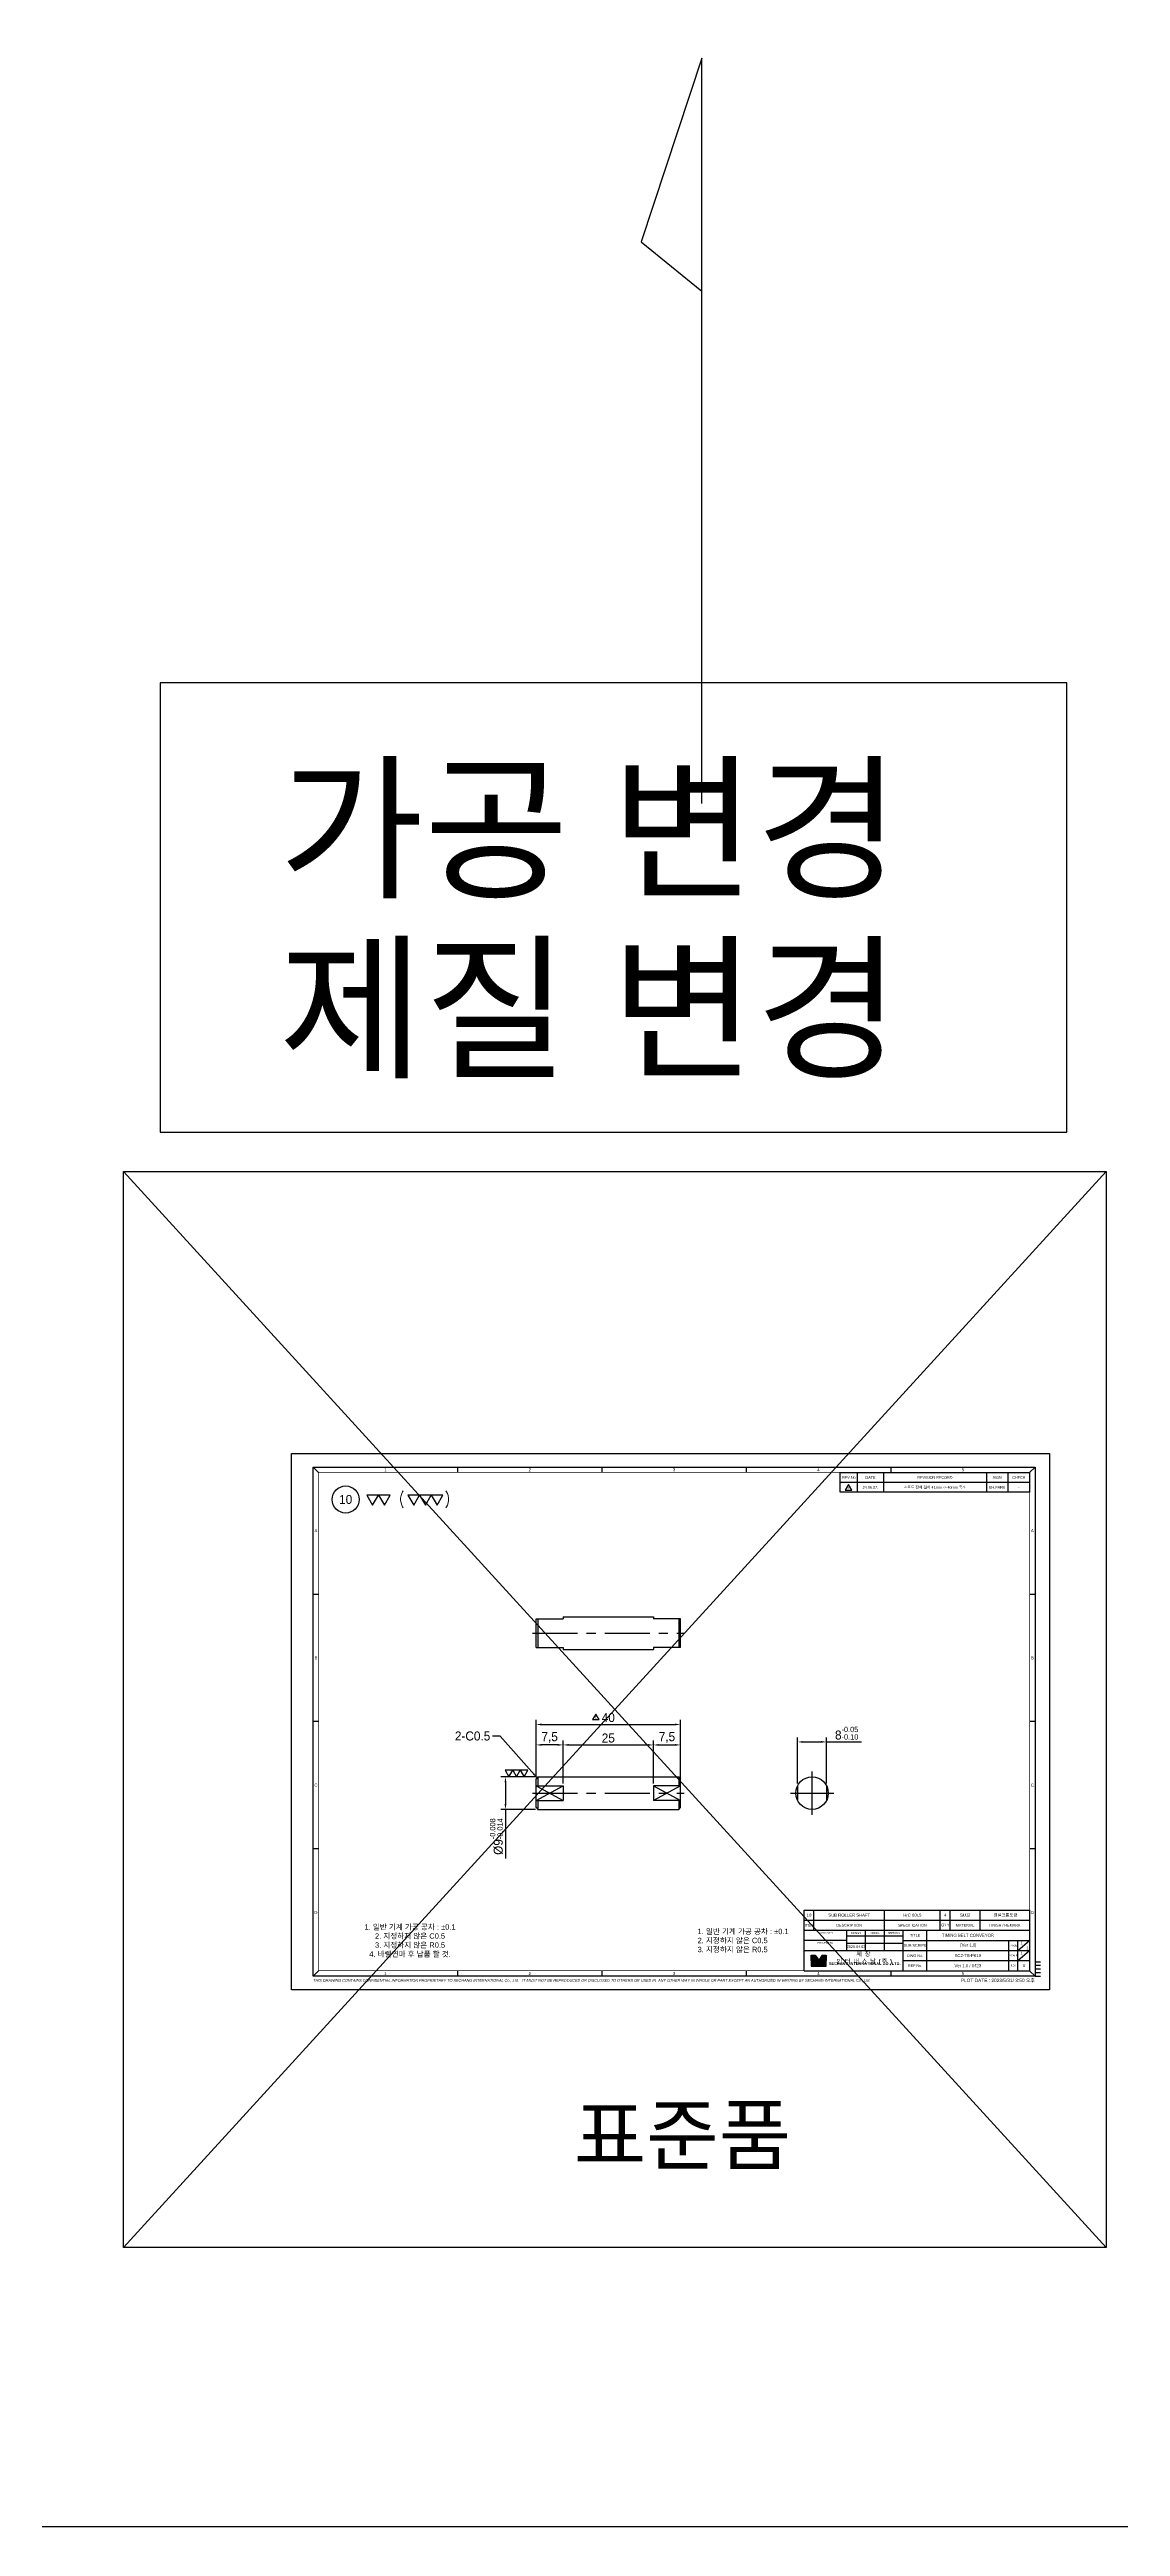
# Model space of a CAD drawing. Header units: inches. Extents: x 0 to 23821, y 0 to 11279.
# Drawn here: x 21077 to 21374, y 1770 to 2456 of the extents above; entities that cross this region are included whole.
import ezdxf
from ezdxf.enums import TextEntityAlignment as Align

# ---------------------------------------------------------------- set-up
doc = ezdxf.new("R2010")
doc.units = ezdxf.units.IN
doc.header["$LTSCALE"] = 10
doc.header["$MEASUREMENT"] = 0
for name, pattern in [('CENTER', [2, 1.25, -0.25, 0.25, -0.25]), ('HIDDEN', [0.375, 0.25, -0.125]), ('PHANTOM', [2.5, 1.25, -0.25, 0.25, -0.25, 0.25, -0.25])]:
    doc.linetypes.add(name, pattern=pattern)
doc.layers.get('Defpoints').update_dxf_attribs({"color": 8})
for name, color, linetype in [('11', 1, 'CENTER'), ('22', 2, 'HIDDEN'), ('66', 6, 'PHANTOM'), ('CENTER LINE', 1, 'CENTER'), ('D', 3, 'Continuous'), ('T', 3, 'Continuous')]:
    doc.layers.add(name, color=color, linetype=linetype)
doc.styles.add('ROMANS', font='romans.shx', dxfattribs={"width": 0.9, "bigfont": 'whgtxt.shx'})
doc.styles.add('SCI', font='')
doc.styles.get('SCI').set_extended_font_data('Gulim')
doc.dimstyles.new('SCH', dxfattribs={"dimtxt": 2.5, "dimasz": 2, "dimexe": 1.25, "dimexo": 0.625, "dimtad": 1, "dimdec": 8, "dimtxsty": 'SCI', "dimcen": 2.5, "dimclrd": 4, "dimclre": 4, "dimclrt": 7, "dimadec": 8, "dimazin": 2, "dimtfac": 1, "dimtdec": 8, "dimtmove": 0, "dimatfit": 3, "dimfxl": 1, "dimarcsym": 0})

# ---------------------------------------------------------------- blocks, each defined once
blk = doc.blocks.new('A$C5b8731fd')
for p, q in [((0, 0), (-2.3, -3.9)), ((2.3, -3.9), (0, 0)), ((-2.3, -3.9), (2.3, -3.9))]:
    blk.add_line(p, q)
blk = doc.blocks.new('*U638')
at = {"color": 2}
for points in [[(0, 0), (1.5, 2.6), (-1.5, 2.6)], [(3, 0), (4.5, 2.6), (1.5, 2.6)], [(10.49, 0), (11.99, 2.6), (8.99, 2.6)], [(13.49, 0), (14.99, 2.6), (11.99, 2.6)], [(16.49, 0), (17.99, 2.6), (14.99, 2.6)]]:
    blk.add_lwpolyline(points, close=True, dxfattribs=at)
at = {"color": 2, "style": 'ROMANS', "width": 0.8}
for s, p in [('(', (7.45, 1.73)), (')', (19.11, 1.73))]:
    blk.add_text(s, height=2.84, dxfattribs=at).set_placement(p, align=Align.MIDDLE_CENTER)
blk = doc.blocks.new('SECHANG TITLE')
h = blk.add_hatch(color=162)
h.dxf.hatch_style = 1
h.paths.add_polyline_path([(6.1, -25.1), (4.2, -25.1), (4.2, -27.9), (7.9, -27.9)])
h.paths.add_polyline_path([(12.1, -25.1), (10.2, -25.1), (8.3, -27.9), (12.1, -27.9)])
h.paths.add_polyline_path([(12.1, -28.1), (4.2, -28.1), (4.2, -30.9), (12.1, -30.9)])
at = {"color": 3}
for p, q in [((125, 0), (125, -33.6)), ((0, -5.6), (125, -5.6)), ((0, -33.6), (0, -5.6)), ((0, -11.2), (125, -11.2)), ((5.5, -11.2), (5.5, -5.6)), ((23.5, -11.2), (23.5, -22.4)), ((34, -22.4), (34, -11.2)), ((44.5, -22.4), (44.5, -5.6)), ((55, -33.6), (55, -11.2)), ((68, -33.6), (68, -11.2)), ((75.5, -11.2), (75.5, -5.6)), ((81, -11.2), (81, -5.6)), ((97.5, -11.2), (97.5, -5.6)), ((23.5, -16.8), (0, -16.8)), ((0, -22.4), (125, -22.4)), ((23.5, -14.2), (55, -14.2)), ((23.5, -18.3), (55, -18.3)), ((55, -16.8), (125, -16.8)), ((113.5, -33.6), (113.5, -16.8)), ((118.5, -22.4), (125, -16.8)), ((118.5, -33.6), (118.5, -16.8)), ((118.5, -28), (125, -22.4)), ((0, -33.6), (125, -33.6)), ((55, -28), (125, -28))]:
    blk.add_line(p, q, dxfattribs=at)
for p, q in [((4, -28), (4, -24.9)), ((4, -24.9), (6.2, -24.9)), ((4.2, -27.9), (4.2, -25.1)), ((4.2, -25.1), (6.1, -25.1)), ((6.1, -25.1), (7.9, -27.9)), ((6.2, -24.9), (8.1, -27.8)), ((10.1, -24.9), (8.1, -27.8)), ((10.2, -25.1), (8.3, -27.9)), ((10.1, -24.9), (12.3, -24.9)), ((10.2, -25.1), (12.1, -25.1)), ((12.1, -25.1), (12.1, -27.9)), ((12.3, -24.9), (12.3, -28)), ((4, -28), (4, -31.1)), ((4, -31.1), (12.3, -31.1)), ((7.9, -27.9), (4.2, -27.9)), ((12.1, -28.1), (4.2, -28.1)), ((4.2, -28.1), (4.2, -30.9)), ((4.2, -30.9), (12.1, -30.9)), ((12.1, -27.9), (8.3, -27.9)), ((12.1, -30.9), (12.1, -28.1)), ((12.3, -31.1), (12.3, -28))]:
    blk.add_line(p, q)
at = {"attachment_point": 5, "style": 'SCI'}
for s, insert, char_height, width in [('ITEM', (2.8, -8.4), 1.5, 5.5), (' CUSTOMER', (11.8, -12.6), 1, 23.5), ('DESCRIPTION', (25, -8.4), 1.5, 39), ('DESIGN', (28.8, -12.7), 1, 10.5), ('CHECK', (39.3, -12.7), 1, 10.5), ('APPROVE', (49.8, -12.7), 1, 10.5), ('SPECIFICATION', (60, -8.4), 1.5, 31), ('TITLE', (61.5, -14), 1.5, 13), ("Q'TY", (78.3, -8.4), 1.5, 5.5), ('MATERIAL', (89.2, -8.4), 1.5, 16.5), ('FINISH / REMARK', (111.2, -8.4), 1.5, 27.5), (' PROJECT No.', (11.8, -18.2), 1, 23.5), ('{\\fGulim|b1|i0|c129|p50;\\T1.45;세창 인터내쇼날(주)}', (33.6, -26.7), 2.5, 38.733), ('SUB SCRIPE', (61.5, -19.6), 1.5, 13), ('DWG No.', (61.5, -25.2), 1.5, 13), ('SCALE', (116, -25.2), 1, 5), (' PAGE', (116, -19.6), 1, 5), ('{\\fGulim|b1|i0|c129|p50;\\T1.05;SECHANG INTERNATIONAL CO., LTD.}', (33.6, -29.8), 1.5, 38.733), ('REF No.', (61.5, -30.8), 1.5, 13), ('REV', (116, -30.8), 1, 5)]:
    blk.add_mtext(s, dxfattribs=dict(at, insert=insert, char_height=char_height, width=width))
blk = doc.blocks.new('SECHANG REV')
at = {"color": 7}
blk.add_line((-52.5, 0), (-52.5, 5.5), dxfattribs=at)
blk.add_line((52.5, 0), (-52.5, 0))
at = {"color": 3}
for p, q in [((-43, 5.5), (-43, 0)), ((-28.5, 5.5), (-28.5, 0)), ((28.5, 5.5), (28.5, 0)), ((40.5, 5.5), (40.5, 0)), ((52.5, 5.5), (52.5, 0))]:
    blk.add_line(p, q, dxfattribs=at)
blk = doc.blocks.new('SECHANG A3')
at = {"color": 2}
for p, q in [((-198, 289.5), (-195, 286.5)), ((-118, 289.5), (-118, 286.5)), ((-38, 289.5), (-38, 286.5)), ((42, 289.5), (42, 286.5)), ((122, 289.5), (122, 286.5)), ((202, 289.5), (199, 286.5)), ((-195, 10.5), (-198, 7.5)), ((-118, 10.5), (-118, 7.5)), ((-38, 10.5), (-38, 7.5)), ((42, 10.5), (42, 7.5)), ((122, 10.5), (122, 7.5)), ((199, 10.5), (202, 7.5))]:
    blk.add_line(p, q, dxfattribs=at)
at = {"color": 3}
blk.add_line((94, 286.5), (199, 286.5), dxfattribs=at)
for p, q in [((-198, 219), (-195, 219)), ((199, 219), (202, 219)), ((-195, 148.5), (-198, 148.5)), ((202, 148.5), (199, 148.5)), ((-195, 78), (-198, 78)), ((202, 78), (199, 78)), ((202, 15.5), (205, 15.5))]:
    blk.add_line(p, q)
at = {"color": 1}
blk.add_lwpolyline([(-210, 297), (210, 297), (210, 0), (-210, 0)], close=True, dxfattribs=at)
at = {"color": 2}
blk.add_lwpolyline([(-198, 289.5), (202, 289.5), (202, 7.5), (-198, 7.5)], close=True, dxfattribs=at)
at = {"const_width": 0.4}
blk.add_lwpolyline([(-195, 286.5), (199, 286.5), (199, 10.5), (-195, 10.5)], close=True, dxfattribs=at)
at = {"layer": '11', "ltscale": 5}
blk.add_line((202, 11.5), (205, 11.5), dxfattribs=at)
at = {"layer": '22', "ltscale": 5}
blk.add_line((202, 13.5), (205, 13.5), dxfattribs=at)
at = {"layer": '66', "ltscale": 3}
blk.add_line((202, 9.5), (205, 9.5), dxfattribs=at)
at = {"layer": 'T'}
blk.add_line((202, 7.5), (205, 7.5), dxfattribs=at)
for name, p in [('SECHANG REV', (146.5, 281)), ('SECHANG TITLE', (74, 44.1))]:
    blk.add_blockref(name, p)
at = {"linetype": 'Continuous', "style": 'SCI'}
blk.add_text('PLOT DATE : 2023/5/31/ 3:50 오후', height=1.92, dxfattribs=at).set_placement((201.9, 4.2), align=Align.RIGHT)
at = {"color": 2, "style": 'SCI'}
for s, insert, char_height, width, attachment_point in [('1', (-158, 288), 1.7, 80, 5), ('2', (-78, 288), 1.7, 80, 5), ('3', (2, 288), 1.7, 80, 5), ('4', (82, 288), 1.7, 80, 5), ('5', (162, 288), 1.7, 80, 5), ('A', (-196.5, 254.3), 1.7, 3, 5), ('A', (200.5, 254.3), 1.7, 3, 5), ('B', (-196.5, 183.8), 1.7, 3, 5), ('B', (200.5, 183.8), 1.7, 3, 5), ('C', (-196.5, 113.3), 1.7, 3, 5), ('C', (200.5, 113.3), 1.7, 3, 5), ('D', (-196.5, 42.8), 1.7, 3, 5), ('D', (200.5, 42.8), 1.7, 3, 5), ('1. 일반 기계 가공 공차 : ±0.1\\P2. 지정하지 않은 C0.5\\P3. 지정하지 않은 R0.5', (15, 27.1), 3, 83.582, 4), ('TIMING BELT CONVEYOR', (164.8, 30.1), 1.7, 45.5, 5), ('2025.04.03', (102.8, 23.8), 1.5, 10.5, 5), ('\\pi1.42726;1', (195.8, 23.1), 1.5, 3.25, 4), ('1', (-158, 9), 1.7, 80, 5), ('2', (-78, 9), 1.7, 80, 5), ('3', (2, 9), 1.7, 80, 5), ('4', (82, 9), 1.7, 80, 5), ('5', (162, 9), 1.7, 80, 5)]:
    blk.add_mtext(s, dxfattribs=dict(at, insert=insert, char_height=char_height, width=width, attachment_point=attachment_point))
at = {"char_height": 1.5, "attachment_point": 5, "style": 'SCI'}
for s, insert, width in [('REV.No', (98.8, 283.7), 9.5), ('DATE', (110.8, 283.7), 14.5), ('REVISION RECORD', (146.5, 283.7), 57), ('SIGN', (181, 283.7), 12), ('CHECK', (193, 283.7), 12)]:
    blk.add_mtext(s, dxfattribs=dict(at, insert=insert, width=width))
at = {"color": 3, "insert": (-198, 5), "char_height": 1.5, "width": 400.024, "attachment_point": 4, "style": 'SCI'}
blk.add_mtext('{\\fArial|b0|i1|c0|p34;THIS DRAWING CONTAINS CONFIDENTIAL INFORMATION PROPRIETARY TO SECHANG INTERNATIONAL Co., Ltd.   IT MUST NOT BE REPRODUCED OR DISCLOSED TO OTHERS OR USED IN  ANY OTHER WAY IN WHOLE OR PART EXCEPT AN AUTHORIZED IN WRITING BY SECHANG INTERNATIONAL Co., Ltd.  }', dxfattribs=at)
blk = doc.blocks.new('A$C22515e4a')
at = {"color": 3}
for p, q in [((0, 0), (125, 0)), ((0, -5.6), (0, 0)), ((5.5, -5.6), (5.5, 0)), ((44.5, -5.6), (44.5, 0)), ((75.5, -5.6), (75.5, 0)), ((81, -5.6), (81, 0)), ((97.5, -5.6), (97.5, 0)), ((125, 0), (125, -5.6))]:
    blk.add_line(p, q, dxfattribs=at)
blk = doc.blocks.new('V1A$C2b8d7975')
for p, q in [((-19.5, 4.5), (-20, 4)), ((-20, -4), (-20, 4)), ((-20, 2.06), (-12.5, 2.06)), ((-20, -2.06), (-12.5, 2.06)), ((-20, 2.06), (-12.5, -2.06)), ((-19.5, 4.5), (-19.5, 2.06)), ((-19.5, 4.5), (19.5, 4.5)), ((-12.5, 2.06), (-12.5, -2.06)), ((20, 2.06), (12.5, 2.06)), ((12.5, 2.06), (20, -2.06)), ((20, 2.06), (12.5, -2.06)), ((12.5, 2.06), (12.5, -2.06)), ((19.5, 4.5), (20, 4)), ((19.5, 4.5), (19.5, 2.06)), ((20, -4), (20, 4)), ((-20, -2.06), (-12.5, -2.06)), ((-20, -4), (-19.5, -4.5)), ((-19.5, -2.06), (-19.5, -4.5)), ((-19.5, -4.5), (19.5, -4.5)), ((20, -2.06), (12.5, -2.06)), ((19.5, -2.06), (19.5, -4.5)), ((19.5, -4.5), (20, -4))]:
    blk.add_line(p, q)
at = {"layer": 'CENTER LINE'}
blk.add_line((-21, 0), (21, 0), dxfattribs=at)
blk = doc.blocks.new('V1A$C18ab509b')
for p, q in [((-20, -4), (-20, 4)), ((-20, 4), (-12.5, 4)), ((-19.5, 4), (-19.5, -4)), ((-12.5, 4.5), (-12.5, 4)), ((-12.5, 4.5), (12.5, 4.5)), ((12.5, 4.5), (12.5, 4)), ((20, 4), (12.5, 4)), ((19.5, 4), (19.5, -4)), ((20, -4), (20, 4)), ((20, -4), (20, 4)), ((-20, -4), (-12.5, -4)), ((-12.5, -4), (-12.5, -4.5)), ((-12.5, -4.5), (12.5, -4.5)), ((20, -4), (12.5, -4)), ((12.5, -4), (12.5, -4.5))]:
    blk.add_line(p, q)
at = {"layer": 'CENTER LINE'}
blk.add_line((-21, 0), (21, 0), dxfattribs=at)
blk = doc.blocks.new('*D641')
at = {"color": 4, "lineweight": -2, "transparency": 16777216}
for p, q in [((21284.22, 1976.24), (21284.22, 1988.98)), ((21285.72, 1987.73), (21290.72, 1987.73)), ((21292.22, 1976.24), (21292.22, 1988.98)), ((21292.22, 1987.73), (21301.89, 1987.73))]:
    blk.add_line(p, q, dxfattribs=at)
at = {"color": 4, "transparency": 16777216}
for points in [[(21285.72, 1987.98), (21285.72, 1987.48), (21284.22, 1987.73)], [(21290.72, 1987.98), (21290.72, 1987.48), (21292.22, 1987.73)]]:
    blk.add_solid(points, dxfattribs=at)
at = {"layer": 'Defpoints', "color": 0, "transparency": 16777216}
for p in [(21292.22, 1987.73), (21284.22, 1975.61), (21292.22, 1975.61)]:
    blk.add_point(p, dxfattribs=at)
at = {"color": 7, "transparency": 16777216, "insert": (21297.8, 1990.14), "char_height": 2.5, "attachment_point": 5, "style": 'SCI'}
blk.add_mtext('8{\\H0.59x;\\S-0.05^ -0.10;}', dxfattribs=at)
blk = doc.blocks.new('*D777')
at = {"color": 4, "lineweight": -2, "transparency": 16777216}
for p, q in [((21219.26, 1976.24), (21219.26, 1988.15)), ((21220.76, 1986.9), (21242.76, 1986.9)), ((21244.26, 1976.24), (21244.26, 1988.15))]:
    blk.add_line(p, q, dxfattribs=at)
at = {"color": 4, "transparency": 16777216}
for points in [[(21220.76, 1987.15), (21220.76, 1986.65), (21219.26, 1986.9)], [(21242.76, 1987.15), (21242.76, 1986.65), (21244.26, 1986.9)]]:
    blk.add_solid(points, dxfattribs=at)
at = {"layer": 'Defpoints', "color": 0, "transparency": 16777216}
for p in [(21244.26, 1986.9), (21219.26, 1975.61), (21244.26, 1975.61)]:
    blk.add_point(p, dxfattribs=at)
at = {"color": 7, "transparency": 16777216, "insert": (21231.76, 1988.8), "char_height": 2.5, "attachment_point": 5, "style": 'SCI'}
blk.add_mtext('25', dxfattribs=at)
blk = doc.blocks.new('*D778')
at = {"color": 4, "lineweight": -2, "transparency": 16777216}
for p, q in [((21211.76, 1978.18), (21211.76, 1993.81)), ((21213.26, 1992.56), (21250.26, 1992.56)), ((21251.76, 1978.18), (21251.76, 1993.81))]:
    blk.add_line(p, q, dxfattribs=at)
at = {"color": 4, "transparency": 16777216}
for points in [[(21213.26, 1992.81), (21213.26, 1992.31), (21211.76, 1992.56)], [(21250.26, 1992.81), (21250.26, 1992.31), (21251.76, 1992.56)]]:
    blk.add_solid(points, dxfattribs=at)
at = {"layer": 'Defpoints', "color": 0, "transparency": 16777216}
for p in [(21251.76, 1992.56), (21211.76, 1977.55), (21251.76, 1977.55)]:
    blk.add_point(p, dxfattribs=at)
at = {"color": 7, "transparency": 16777216, "insert": (21231.76, 1994.47), "char_height": 2.5, "attachment_point": 5, "style": 'SCI'}
blk.add_mtext('40', dxfattribs=at)
blk = doc.blocks.new('*D642')
at = {"color": 4, "lineweight": -2, "transparency": 16777216}
for p, q in [((21211.76, 1978.18), (21211.76, 1988.15)), ((21217.76, 1986.9), (21213.26, 1986.9)), ((21219.26, 1976.24), (21219.26, 1988.15))]:
    blk.add_line(p, q, dxfattribs=at)
at = {"color": 4, "transparency": 16777216}
for points in [[(21213.26, 1987.15), (21213.26, 1986.65), (21211.76, 1986.9)], [(21217.76, 1987.15), (21217.76, 1986.65), (21219.26, 1986.9)]]:
    blk.add_solid(points, dxfattribs=at)
at = {"layer": 'Defpoints', "color": 0, "transparency": 16777216}
for p in [(21211.76, 1986.9), (21211.76, 1977.55), (21219.26, 1975.61)]:
    blk.add_point(p, dxfattribs=at)
at = {"color": 7, "transparency": 16777216, "insert": (21215.51, 1988.96), "char_height": 2.5, "attachment_point": 5, "style": 'SCI'}
blk.add_mtext('7,5', dxfattribs=at)
blk = doc.blocks.new('*D779')
at = {"color": 4, "lineweight": -2, "transparency": 16777216}
for p, q in [((21244.26, 1976.24), (21244.26, 1988.15)), ((21245.76, 1986.9), (21250.26, 1986.9)), ((21251.76, 1976.24), (21251.76, 1988.15))]:
    blk.add_line(p, q, dxfattribs=at)
at = {"color": 4, "transparency": 16777216}
for points in [[(21245.76, 1987.15), (21245.76, 1986.65), (21244.26, 1986.9)], [(21250.26, 1987.15), (21250.26, 1986.65), (21251.76, 1986.9)]]:
    blk.add_solid(points, dxfattribs=at)
at = {"layer": 'Defpoints', "color": 0, "transparency": 16777216}
for p in [(21251.76, 1986.9), (21244.26, 1975.61), (21251.76, 1975.61)]:
    blk.add_point(p, dxfattribs=at)
at = {"color": 7, "transparency": 16777216, "insert": (21248.01, 1988.96), "char_height": 2.5, "attachment_point": 5, "style": 'SCI'}
blk.add_mtext('7,5', dxfattribs=at)
blk = doc.blocks.new('*D780')
at = {"color": 4, "lineweight": -2, "transparency": 16777216}
for p, q in [((21211.63, 1978.05), (21202.02, 1978.05)), ((21203.27, 1976.55), (21203.27, 1970.55)), ((21211.63, 1969.05), (21202.02, 1969.05)), ((21203.27, 1969.05), (21203.27, 1955.47))]:
    blk.add_line(p, q, dxfattribs=at)
at = {"color": 4, "transparency": 16777216}
for points in [[(21203.02, 1976.55), (21203.52, 1976.55), (21203.27, 1978.05)], [(21203.02, 1970.55), (21203.52, 1970.55), (21203.27, 1969.05)]]:
    blk.add_solid(points, dxfattribs=at)
at = {"layer": 'Defpoints', "color": 0, "transparency": 16777216}
for p in [(21212.26, 1978.05), (21203.27, 1969.05), (21212.26, 1969.05)]:
    blk.add_point(p, dxfattribs=at)
at = {"color": 7, "transparency": 16777216, "insert": (21200.79, 1961.51), "char_height": 2.5, "attachment_point": 5, "rotation": 90, "style": 'SCI'}
blk.add_mtext('%%c9{\\H0.59x;\\S-0.008^ -0.014;}', dxfattribs=at)
blk = doc.blocks.new('*U637')
at = {"color": 2}
for points in [[(0, 0), (1.5, 2.6), (-1.5, 2.6)], [(3, 0), (4.5, 2.6), (1.5, 2.6)], [(6, 0), (7.5, 2.6), (4.5, 2.6)]]:
    blk.add_lwpolyline(points, close=True, dxfattribs=at)
blk = doc.blocks.new('A$Cc677e65d')
for p, q in [((-4, 2.06), (-4, -2.06)), ((4, 2.06), (4, -2.06))]:
    blk.add_line(p, q)
blk.add_circle((0, 0), 4.5)
at = {"layer": 'CENTER LINE'}
for p, q in [((-6, 0), (6, 0)), ((0, -6), (0, 6))]:
    blk.add_line(p, q, dxfattribs=at)

msp = doc.modelspace()

# ---------------------------------------------------------------- linework, layer by layer
msp.add_lwpolyline([(16750, 1770.46366694), (23820.81798648, 1770.46366694), (23820.81798648, 2874.08069523), (16750, 2874.08069523)], close=True)
msp.add_circle((21159, 2054.86632666), 3.75)
at = {"layer": 'D'}
for p, q in [((21257.66130262, 2454.04758195), (21240.83180512, 2403.20797069)), ((21257.66130262, 2247.63673007), (21257.66130262, 2454.04758195)), ((21240.83180512, 2403.20797069), (21257.66130262, 2389.51718774)), ((21097.46381695, 2145.71025841), (21369.68268823, 1847.70465967)), ((21097.46381695, 1847.70465967), (21369.68268823, 2145.71025841))]:
    msp.add_line(p, q, dxfattribs=at)
for points in [[(21107.59947642, 2281.07095616), (21107.59947642, 2156.62304995), (21358.76076881, 2156.62304995), (21358.76076881, 2281.07095616)], [(21097.46381695, 2145.71025841), (21369.68268823, 2145.71025841), (21369.68268823, 1847.70465967), (21097.46381695, 1847.70465967)]]:
    msp.add_lwpolyline(points, close=True, dxfattribs=at)

# ---------------------------------------------------------------- block references
for name, p, xscale, yscale, zscale in [('SECHANG A3', (21249, 1919.11632666), 0.5, 0.5, 0.5), ('SECHANG REV', (21322.25, 2056.86632666), 0.5, 0.5, 0.5), ('A$C5b8731fd', (21298.30451915, 2059.03272671), 0.3999999999999999, 0.3999999999999999, 0.3999999999999999), ('*U638', (21166.47109874, 2053.27735565), 1.083333333333445, 1.083333333333445, 1.083333333333445), ('A$C5b8731fd', (21228.31719028, 1995.46319979), 0.3999999999999999, 0.3999999999999999, 0.3999999999999999), ('*U637', (21204.20558879, 1978.05101115), 0.706229957121827, 0.706229957121827, 0.706229957121827), ('A$C22515e4a', (21286, 1941.16632666), 0.5, 0.5, 0.5)]:
    msp.add_blockref(name, p, dxfattribs=dict(xscale=xscale, yscale=yscale, zscale=zscale))
for name, p in [('V1A$C18ab509b', (21231.75987304, 2017.86327851)), ('V1A$C2b8d7975', (21231.75987304, 1973.55101115)), ('A$Cc677e65d', (21288.2154101, 1973.55101115))]:
    msp.add_blockref(name, p)

# ---------------------------------------------------------------- texts
at = {"attachment_point": 5, "style": 'SCI'}
for s, insert, char_height, width in [('{\\fGulim|b0|i0|c129|p50;1}', (21298.30451915, 2058.05761202), 0.6, 1.8015447416), ('24.06.07.', (21304.375, 2058.21632666), 0.75, 7.25), ('샤프트 전체 길이 41mm -> 40mm 축소', (21322.25, 2058.21632666), 0.75, 28.5), ('EH.PARK', (21339.5, 2058.21632666), 0.75, 6), ('-', (21345.5, 2058.21632666), 0.75, 6), ('{\\fGulim|b0|i0|c129|p50;1}', (21228.31719028, 1994.4880851), 0.6, 1.8015447416)]:
    msp.add_mtext(s, dxfattribs=dict(at, insert=insert, char_height=char_height, width=width))
at = {"color": 2, "style": 'SCI'}
for s, insert, char_height, width, attachment_point in [('10', (21159, 2054.86632666), 2.5, 7.5, 5), ('1. 일반 기계 가공 공차 : ±0.1\\P2. 지정하지 않은 C0.5\\P3. 지정하지 않은 R0.5\\P4. 바렐연마 후 납품 할 것.', (21176.83303359, 1932.65192822), 1.5, 41.7909183144, 5), ('10', (21287.375, 1939.76632666), 0.85, 2.75, 5), ('SUB ROLLER SHAFT', (21298.5, 1939.76632666), 0.85, 19.5, 5), ('HrC 60±5', (21316, 1939.76632666), 0.85, 15.5, 5), ('4', (21325.125, 1939.76632666), 0.85, 2.75, 5), ('SUJ2', (21330.625, 1939.76632666), 0.85, 8.25, 5), (' 경질크롬도금', (21341.625, 1939.76632666), 0.85, 13.75, 5), ('SC2-TB-P010', (21331.375, 1928.56632666), 0.85, 22.75, 5), (' [Ver 1.0]', (21331.375, 1931.36632666), 0.85, 22.75, 5), ('\\pi0.71363;1', (21345.25, 1932.06632666), 0.75, 1.625, 4), ('\\pi0.71363;1', (21345.25, 1929.26632666), 0.75, 1.625, 4), ('Ver 1.0 / 0423', (21331.375, 1925.76632666), 0.85, 22.75, 5), ('\\pi1.39431;0', (21345.25, 1925.76632666), 0.75, 3.25, 4), ('\\pi16.65776;표준품', (21205.51078711, 1886.85941475), 16, 94.7802370477, 1)]:
    msp.add_mtext(s, dxfattribs=dict(at, insert=insert, char_height=char_height, width=width, attachment_point=attachment_point))
at = {"color": 7, "insert": (21199.06277839, 1988.09801917), "char_height": 2.5, "attachment_point": 9, "style": 'SCI'}
msp.add_mtext('2-C0.5', dxfattribs=at)
at = {"layer": 'D', "style": 'SCI'}
for s, p in [('가공 변경', (21140.50369119, 2224.71206804)), ('제질 변경', (21140.50369119, 2174.88137219))]:
    msp.add_text(s, height=32, dxfattribs=at).set_placement(p)

# ---------------------------------------------------------------- dimensions: what is measured, and where the dimension line sits
for base, p1, p2, picture, middle in [((21251.7598730413, 1992.5570369983), (21211.7598730413, 1977.5510111511), (21251.7598730413, 1977.5510111511), '*D778', (21231.7598730413, 1994.4653259463)), ((21211.7598730413, 1986.8979461664), (21219.2598730413, 1975.6125639639), (21211.7598730413, 1977.5510111511), '*D642', (21215.5098730413, 1988.9576998282)), ((21244.2598730412, 1986.8979461664), (21219.2598730413, 1975.6125639639), (21244.2598730412, 1975.6125639639), '*D777', (21231.7598730413, 1988.8045706671)), ((21251.7598730413, 1986.8979461664), (21244.2598730412, 1975.6125639639), (21251.7598730413, 1975.6125639639), '*D779', (21248.0098730413, 1988.9576998282))]:
    dim = msp.add_linear_dim(base=base, p1=p1, p2=p2, dimstyle='SCH', override={"dimasz": 1.5})
    dim.commit()
    dim.dimension.update_dxf_attribs({"geometry": picture, "text_midpoint": middle})
dim = msp.add_linear_dim(base=(21292.2154101009, 1987.7283158191), p1=(21284.2154101009, 1975.6125639639), p2=(21292.2154101009, 1975.6125639639), text='<>{\\H0.59x;\\S-0.05^ -0.10;}', dimstyle='SCH', override={"dimasz": 1.5})
dim.commit()
dim.dimension.update_dxf_attribs({"geometry": '*D641', "text_midpoint": (21297.8018282101, 1990.1433901644)})
dim = msp.add_linear_dim(base=(21203.2678713828, 1969.0510111511), p1=(21212.2556859398, 1978.0510111511), p2=(21212.2598730413, 1969.0510111511), angle=90, text='%%c<>{\\H0.59x;\\S-0.008^ -0.014;}', dimstyle='SCH', override={"dimasz": 1.5})
dim.commit()
dim.dimension.update_dxf_attribs({"geometry": '*D780', "text_midpoint": (21200.7895480361, 1961.512312749)})

# ---------------------------------------------------------------- leaders
at = {"annotation_type": 0, "has_hookline": 1, "hookline_direction": 1, "text_width": 11.17842876}
msp.add_leader([(21212.00987304, 1977.80101115), (21201.77033348, 1989.34801917), (21199.68777839, 1989.34801917)], dimstyle='SCH', override={"dimasz": 1.5, "dimgap": 0.625, "dimtad": 0}, dxfattribs=at)

doc.saveas('drawing.dxf')
